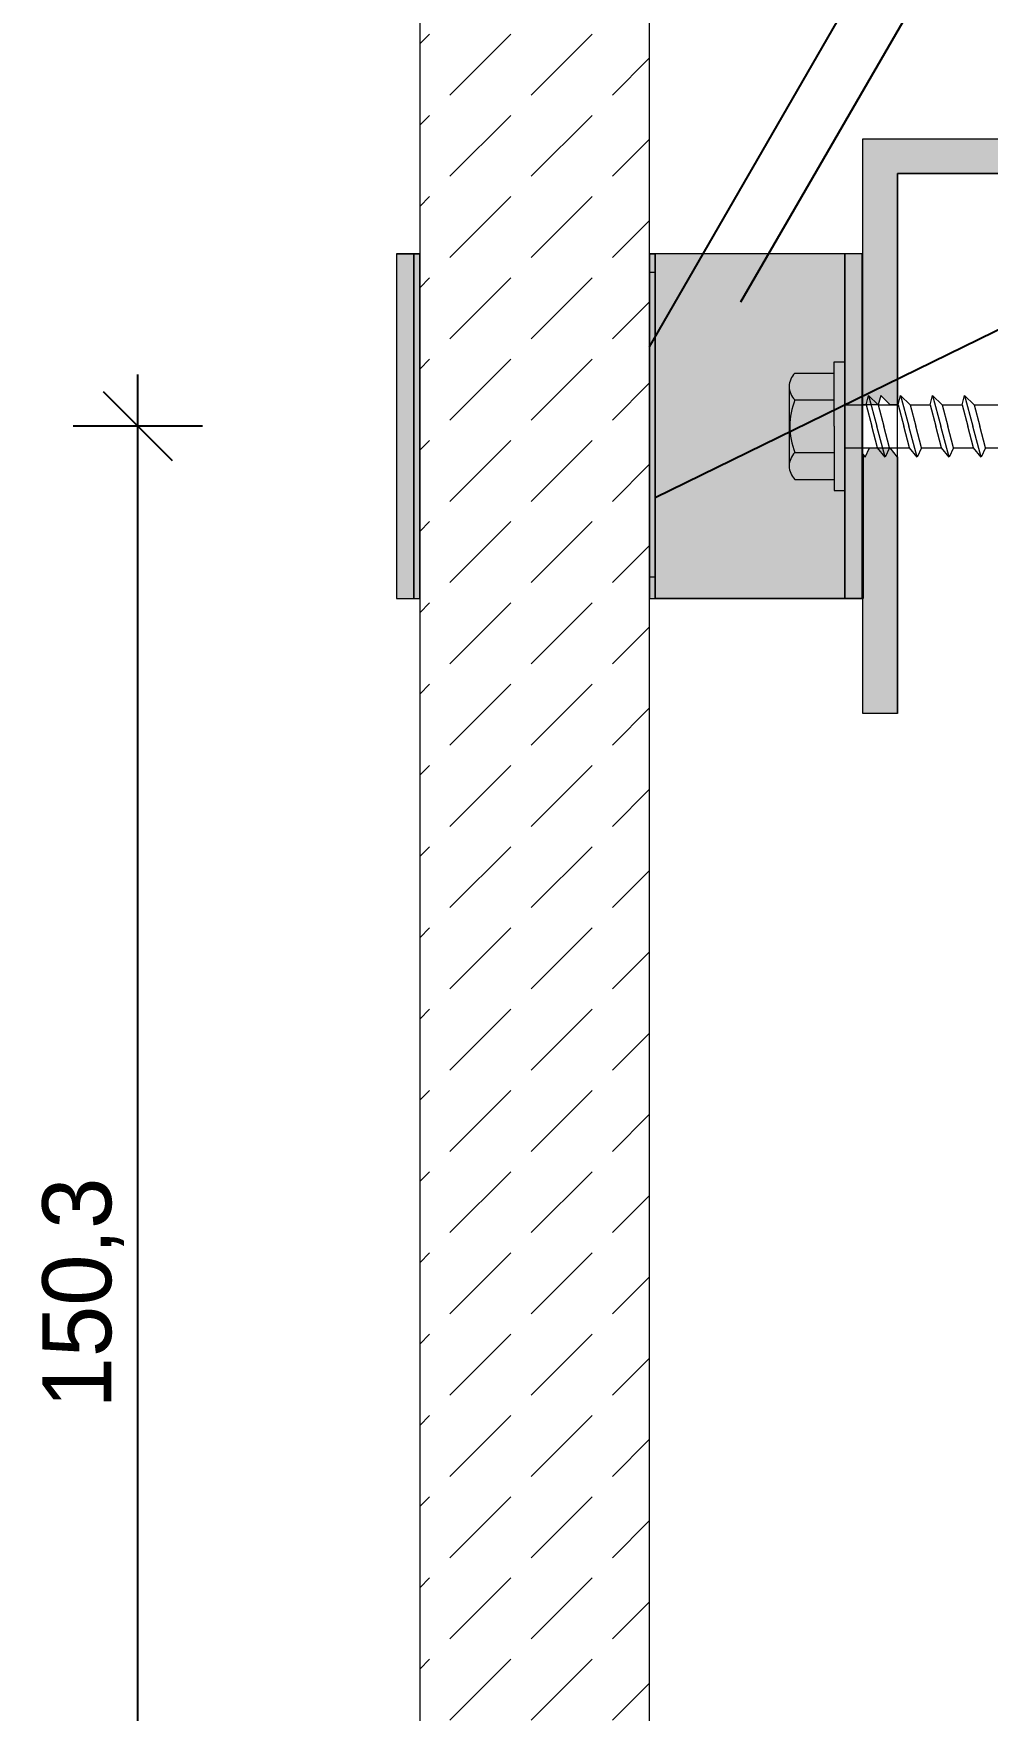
# Model space of a CAD drawing. Extents: x -106823 to -42801, y 48734 to 74234.
# Drawn here: x -51698 to -50868, y 60466 to 61925 of the extents above; entities that cross this region are included whole.
import ezdxf

# ---------------------------------------------------------------- set-up
doc = ezdxf.new("R2010")
doc.units = 0
doc.header["$MEASUREMENT"] = 0
for name, color, linetype, lineweight, true_color in [('2D Drafting - General_Pen_No__102', 7, 'Continuous', 13, 0xcccccc), ('2D Drafting - General_Pen_No__141', 7, 'Continuous', 0, 0xe8e8e8), ('2D Drafting - General_Pen_No__2', 7, 'Continuous', 15, 0x7f7f7f), ('2D Drafting - General_Pen_No__61', 7, 'Continuous', 20, 0x6a6a6a), ('2D Drafting - General_Pen_No__81', 7, 'Continuous', 20, 0x6a6a6a), ('Annotation - Label_Pen_No__5', 7, 'Continuous', 25, 0x40a5ff), ('Wymiarowanie_Pen_No__5', 7, 'Continuous', 25, 0x40a5ff)]:
    doc.layers.add(name, color=color, linetype=linetype, lineweight=lineweight, true_color=true_color)
doc.layers.add('Wymiarowanie', color=7, linetype='Continuous')
doc.styles.add('GENERATED_STYLE_1', font='kartika.ttf')
doc.dimstyles.new('GENERATED_STYLE__1', dxfattribs={"dimtxt": 60.000002, "dimasz": 57, "dimexe": 0.18, "dimexo": 0, "dimgap": 0.09, "dimtad": 1, "dimdec": 1, "dimlfac": 0.1, "dimzin": 0, "dimdsep": 46, "dimtxsty": 'GENERATED_STYLE_1', "dimblk": 'ARROWHEAD_6', "dimblk1": 'ARROWHEAD_6', "dimblk2": 'ARROWHEAD_6', "dimcen": 0.09, "dimclrd": 256, "dimclre": 256, "dimclrt": 256, "dimadec": 0, "dimazin": 0, "dimtfac": 1, "dimtdec": 4, "dimtmove": 0, "dimatfit": 3, "dimfxl": 0, "dimtolj": 1, "dimtzin": 0, "dimarcsym": 0})
doc.dimstyles.new('GENERATED_STYLE__7', dxfattribs={"dimtxt": 0.18, "dimasz": 91.2, "dimexe": 0.18, "dimexo": 0.0625, "dimgap": 0.09, "dimtad": 0, "dimtih": 1, "dimtoh": 1, "dimdec": 4, "dimzin": 0, "dimdsep": 46, "dimcen": 0.09, "dimadec": 0, "dimazin": 0, "dimtfac": 1, "dimtdec": 4, "dimtmove": 0, "dimatfit": 3, "dimldrblk": 'ARROWHEAD_5', "dimfxl": 0, "dimtolj": 1, "dimtzin": 0, "dimarcsym": 0})

# ---------------------------------------------------------------- blocks, each defined once
blk = doc.blocks.new('*X24')
at = {"layer": '2D Drafting - General_Pen_No__61', "linetype": 'Continuous'}
for p, q in [((-50976.4, 61547.4), (-50977.2, 61547.2)), ((-50976.4, 61452.6), (-50977.2, 61452.8))]:
    blk.add_line(p, q, dxfattribs=at)
blk = doc.blocks.new('Fill_12')
at = {"layer": '2D Drafting - General_Pen_No__2', "linetype": 'Continuous'}
for p, q in [((-50977.2, 61433.7), (-50977.2, 61560.4)), ((-50977.2, 61560.4), (-50976.4, 61559.3)), ((-50976.4, 61559.3), (-50976.4, 61433.7)), ((-50976.4, 61433.7), (-50977.2, 61433.7))]:
    blk.add_line(p, q, dxfattribs=at)
at = {"layer": '2D Drafting - General_Pen_No__61', "linetype": 'Continuous'}
blk.add_blockref('*X24', (0, 0), dxfattribs=at)
blk = doc.blocks.new('*D79')
at = {"layer": 'Wymiarowanie_Pen_No__5', "linetype": 'Continuous'}
for p, q in [((-51607.4, 61583.7), (-51607.4, 61628.7)), ((-51577.4, 61553.7), (-51637.4, 61613.7)), ((-51551.2, 61583.7), (-51663.7, 61583.7)), ((-51607.4, 60080.9), (-51607.4, 61583.7)), ((-51637.4, 60110.9), (-51577.4, 60050.9)), ((-51551.2, 60080.9), (-51663.7, 60080.9)), ((-51607.4, 60035.9), (-51607.4, 60080.9))]:
    blk.add_line(p, q, dxfattribs=at)
at = {"layer": 'Wymiarowanie_Pen_No__5', "insert": (-51619.4, 60729.1), "char_height": 60, "attachment_point": 7, "rotation": 90, "style": 'GENERATED_STYLE_1'}
blk.add_mtext('{150,3}', dxfattribs=at)
blk = doc.blocks.new('ARROWHEAD_6')
at = {"color": 0, "linetype": 'Continuous', "lineweight": 0}
for p, q in [((-0.5, -0.5), (0.5, 0.5)), ((0, 0), (-1, 0))]:
    blk.add_line(p, q, dxfattribs=at)
blk = doc.blocks.new('ARROWHEAD_5')
at = {"color": 0, "linetype": 'Continuous', "lineweight": 0}
blk.add_line((0, 0), (-1, 0), dxfattribs=at)
blk.add_solid([(-1, 0.2679), (0, 0), (-1, -0.2679), (-1, 0.2679)], dxfattribs=at)

msp = doc.modelspace()

# ---------------------------------------------------------------- hatches: boundary and pattern name
at = {"layer": '2D Drafting - General_Pen_No__102', "linetype": 'Continuous'}
for points in [[(-51382.23, 61433.7), (-51367.23, 61433.7), (-51367.23, 61733.7), (-51382.23, 61733.7)], [(-51367.23, 61433.7), (-51362.15, 61433.7), (-51362.15, 61733.7), (-51367.23, 61733.7)], [(-51157.23, 61733.7), (-51162.15, 61733.7), (-51162.15, 61433.7), (-51157.23, 61433.7)], [(-51157.23, 61433.7), (-50992.23, 61433.7), (-50992.23, 61733.7), (-51157.23, 61733.7)], [(-50992.23, 61733.7), (-50992.23, 61433.7), (-50977.23, 61433.7), (-50977.23, 61733.7)]]:
    msp.add_hatch(color=256, dxfattribs=at).paths.add_polyline_path(points, flags=0)
at = {"layer": '2D Drafting - General_Pen_No__141', "linetype": 'Continuous'}
for points in [[(-50946.42, 61803.7), (-50946.42, 61602.34), (-50952.76, 61602.34), (-50960.96, 61610.54), (-50963.16, 61602.34), (-50976.42, 61602.34), (-50976.42, 61833.7), (-50439, 61833.7), (-50439, 61831.54), (-50401.72, 61831.54), (-50401.72, 61803.7)], [(-50946.42, 61557.2), (-50946.42, 61333.7), (-50976.42, 61333.7), (-50976.42, 61559.35), (-50974.42, 61556.86), (-50970.61, 61565.06), (-50953.17, 61565.06), (-50946.58, 61556.86)]]:
    msp.add_hatch(color=256, dxfattribs=at).paths.add_polyline_path(points, flags=0)
at = {"layer": '2D Drafting - General_Pen_No__81', "linetype": 'Continuous'}
h = msp.add_hatch(dxfattribs=at)
h.set_pattern_fill('Beton', color=256, style=0, pattern_type=2)
h.set_pattern_definition([(45, (0, 0), (-70.71068, 70.71068), [75, -25]), (45, (7e-15, 70.71), (-70.71068, 70.71068), [75, -25])])
h.paths.add_polyline_path([(-51362.15, 63244.64), (-51362.15, 60311.39), (-51362.06, 60311.39), (-51362.06, 60126.48), (-51342.06, 60126.48), (-51162.15, 60306.39), (-51162.15, 63244.64)], flags=0)
msp.add_hatch(color=256, dxfattribs=at).paths.add_polyline_path([(-51162.15, 61717.7), (-51157.23, 61717.7), (-51157.23, 61452.47), (-51162.15, 61452.47)], flags=0)
msp.add_hatch(color=256, dxfattribs=at).paths.add_polyline_path([(-51162.15, 61717.7), (-51157.23, 61717.7), (-51157.23, 61452.47), (-51162.15, 61452.47)], flags=0)

# ---------------------------------------------------------------- linework, layer by layer
at = {"layer": '2D Drafting - General_Pen_No__2', "linetype": 'Continuous'}
for p, q in [((-50976.42, 61333.7), (-50976.42, 61833.7)), ((-50976.42, 61833.7), (-49980.69, 61833.7)), ((-50946.42, 61333.7), (-50946.42, 61803.7)), ((-50946.42, 61803.7), (-49980.69, 61803.7)), ((-51382.23, 61733.7), (-51382.23, 61433.7)), ((-51382.23, 61733.7), (-51362.15, 61733.7)), ((-51367.23, 61733.7), (-51367.23, 61433.7)), ((-51162.15, 61733.7), (-51157.23, 61733.7)), ((-50977.23, 61733.7), (-51157.23, 61733.7)), ((-51157.23, 61733.7), (-51157.23, 61433.7)), ((-50992.23, 61433.7), (-50992.23, 61733.7)), ((-50977.23, 61733.7), (-50992.23, 61733.7)), ((-50977.23, 61433.7), (-50977.23, 61733.7)), ((-51035.72, 61629.91), (-51001.55, 61629.91)), ((-51001.55, 61583.7), (-51001.55, 61639.62)), ((-51001.55, 61639.62), (-50992.23, 61639.62)), ((-50992.23, 61639.62), (-50992.23, 61583.7)), ((-51040.61, 61618.26), (-51040.61, 61549.14)), ((-51035.72, 61606.61), (-51001.55, 61606.61)), ((-50992.23, 61602.34), (-50973.7, 61602.34)), ((-50973.7, 61602.34), (-50971.5, 61610.54)), ((-50973.7, 61602.34), (-50968.7, 61583.7)), ((-50971.5, 61610.54), (-50963.3, 61602.34)), ((-50971.5, 61610.54), (-50964.31, 61583.7)), ((-50963.3, 61602.34), (-50958.31, 61583.7)), ((-50963.3, 61602.34), (-50945.86, 61602.34)), ((-50945.86, 61602.34), (-50943.66, 61610.54)), ((-50945.86, 61602.34), (-50940.86, 61583.7)), ((-50943.66, 61610.54), (-50935.46, 61602.34)), ((-50943.66, 61610.54), (-50936.47, 61583.7)), ((-50935.46, 61602.34), (-50930.47, 61583.7)), ((-50935.46, 61602.34), (-50918.02, 61602.34)), ((-50918.02, 61602.34), (-50915.82, 61610.54)), ((-50918.02, 61602.34), (-50913.02, 61583.7)), ((-50915.82, 61610.54), (-50907.62, 61602.34)), ((-50915.82, 61610.54), (-50908.63, 61583.7)), ((-50907.62, 61602.34), (-50902.63, 61583.7)), ((-50907.62, 61602.34), (-50890.18, 61602.34)), ((-50890.18, 61602.34), (-50887.98, 61610.54)), ((-50890.18, 61602.34), (-50885.18, 61583.7)), ((-50887.98, 61610.54), (-50879.78, 61602.34)), ((-50887.98, 61610.54), (-50880.79, 61583.7)), ((-50879.78, 61602.34), (-50874.78, 61583.7)), ((-50879.78, 61602.34), (-50811.27, 61602.34)), ((-51001.55, 61583.7), (-51001.55, 61527.78)), ((-50992.23, 61527.78), (-50992.23, 61583.7)), ((-50963.71, 61565.06), (-50968.7, 61583.7)), ((-50957.12, 61556.86), (-50964.31, 61583.7)), ((-50953.31, 61565.06), (-50958.31, 61583.7)), ((-50935.87, 61565.06), (-50940.86, 61583.7)), ((-50929.28, 61556.86), (-50936.47, 61583.7)), ((-50925.47, 61565.06), (-50930.47, 61583.7)), ((-50908.03, 61565.06), (-50913.02, 61583.7)), ((-50901.44, 61556.86), (-50908.63, 61583.7)), ((-50897.63, 61565.06), (-50902.63, 61583.7)), ((-50880.19, 61565.06), (-50885.18, 61583.7)), ((-50873.6, 61556.86), (-50880.79, 61583.7)), ((-50869.79, 61565.06), (-50874.78, 61583.7)), ((-51035.72, 61560.79), (-51001.55, 61560.79)), ((-50992.23, 61565.06), (-50963.71, 61565.06)), ((-50957.12, 61556.86), (-50963.71, 61565.06)), ((-50953.31, 61565.06), (-50957.12, 61556.86)), ((-50953.31, 61565.06), (-50935.87, 61565.06)), ((-50929.28, 61556.86), (-50935.87, 61565.06)), ((-50925.47, 61565.06), (-50929.28, 61556.86)), ((-50925.47, 61565.06), (-50908.03, 61565.06)), ((-50901.44, 61556.86), (-50908.03, 61565.06)), ((-50897.63, 61565.06), (-50901.44, 61556.86)), ((-50897.63, 61565.06), (-50880.19, 61565.06)), ((-50873.6, 61556.86), (-50880.19, 61565.06)), ((-50869.79, 61565.06), (-50873.6, 61556.86)), ((-50869.79, 61565.06), (-50811.27, 61565.06)), ((-51035.72, 61537.49), (-51001.55, 61537.49)), ((-51001.55, 61527.78), (-50992.23, 61527.78)), ((-51382.23, 61433.7), (-51362.15, 61433.7)), ((-51162.15, 61433.7), (-51157.23, 61433.7)), ((-50977.23, 61433.7), (-51157.23, 61433.7)), ((-50992.23, 61433.7), (-50977.23, 61433.7)), ((-50946.42, 61333.7), (-50976.42, 61333.7))]:
    msp.add_line(p, q, dxfattribs=at)
at = {"layer": '2D Drafting - General_Pen_No__2', "linetype": 'Continuous', "flags": 128}
for points in [[(-51362.15, 63244.64), (-51362.15, 60311.39), (-51362.06, 60311.39), (-51362.06, 60126.48), (-51342.06, 60126.48), (-51162.15, 60306.39), (-51162.15, 63244.64)], [(-50946.42, 61803.7), (-50946.42, 61602.34), (-50952.76, 61602.34), (-50960.96, 61610.54), (-50963.16, 61602.34), (-50976.42, 61602.34), (-50976.42, 61833.7), (-50439, 61833.7), (-50439, 61831.54), (-50401.72, 61831.54), (-50401.72, 61803.7)], [(-51382.23, 61433.7), (-51367.23, 61433.7), (-51367.23, 61733.7), (-51382.23, 61733.7)], [(-51367.23, 61433.7), (-51362.15, 61433.7), (-51362.15, 61733.7), (-51367.23, 61733.7)], [(-51157.23, 61733.7), (-51162.15, 61733.7), (-51162.15, 61433.7), (-51157.23, 61433.7)], [(-51157.23, 61433.7), (-50992.23, 61433.7), (-50992.23, 61733.7), (-51157.23, 61733.7)], [(-50992.23, 61733.7), (-50992.23, 61433.7), (-50977.23, 61433.7), (-50977.23, 61733.7)], [(-51162.15, 61717.7), (-51157.23, 61717.7), (-51157.23, 61452.47), (-51162.15, 61452.47)], [(-51162.15, 61717.7), (-51157.23, 61717.7), (-51157.23, 61452.47), (-51162.15, 61452.47)], [(-50946.42, 61557.2), (-50946.42, 61333.7), (-50976.42, 61333.7), (-50976.42, 61559.35), (-50974.42, 61556.86), (-50970.61, 61565.06), (-50953.17, 61565.06), (-50946.58, 61556.86)]]:
    msp.add_lwpolyline(points, close=True, dxfattribs=at)
at = {"layer": '2D Drafting - General_Pen_No__2', "linetype": 'Continuous'}
for centre, radius, start, end in [((-51024.29, 61618.26), 16.33, 134.47805, 225.52195), ((-50976.42, 61583.7), 63.58, 158.87798, 180), ((-50976.42, 61583.7), 63.58, 180, 201.12202), ((-51024.29, 61549.14), 16.33, 134.47805, 225.52195)]:
    msp.add_arc(centre, radius, start, end, dxfattribs=at)

# ---------------------------------------------------------------- block references
at = {"layer": '2D Drafting - General_Pen_No__61', "linetype": 'Continuous'}
msp.add_blockref('Fill_12', (0, 0), dxfattribs=at)

# ---------------------------------------------------------------- dimensions: what is measured, and where the dimension line sits
at = {"layer": 'Wymiarowanie', "color": 161, "linetype": 'Continuous', "lineweight": 25, "true_color": 0x40a5ff}
dim = msp.add_linear_dim(base=(-51607.44, 60080.93), p1=(-51316.51, 60080.93), p2=(-51367.23, 61583.7), angle=90, dimstyle='GENERATED_STYLE__1', dxfattribs=at)
dim.commit()
dim.dimension.update_dxf_attribs({"geometry": '*D79', "text_midpoint": (-51649.44, 60831.7)})

# ---------------------------------------------------------------- leaders
at = {"layer": 'Annotation - Label_Pen_No__5', "linetype": 'Continuous', "annotation_type": 0, "has_hookline": 1, "hookline_direction": 0}
for points, text_width in [([(-51162.15, 61652.78), (-50596.37, 62634.21), (-49221.65, 62634.21)], 242.76), ([(-51082.76, 61691.95), (-50596.37, 62532.05), (-49221.65, 62532.05)], 205.62), ([(-51157.23, 61521.79), (-50738.79, 61726.56), (-49021.65, 61726.56)], 242.76)]:
    msp.add_leader(points, dimstyle='GENERATED_STYLE__7', dxfattribs=dict(at, text_width=text_width))

doc.saveas('drawing.dxf')
